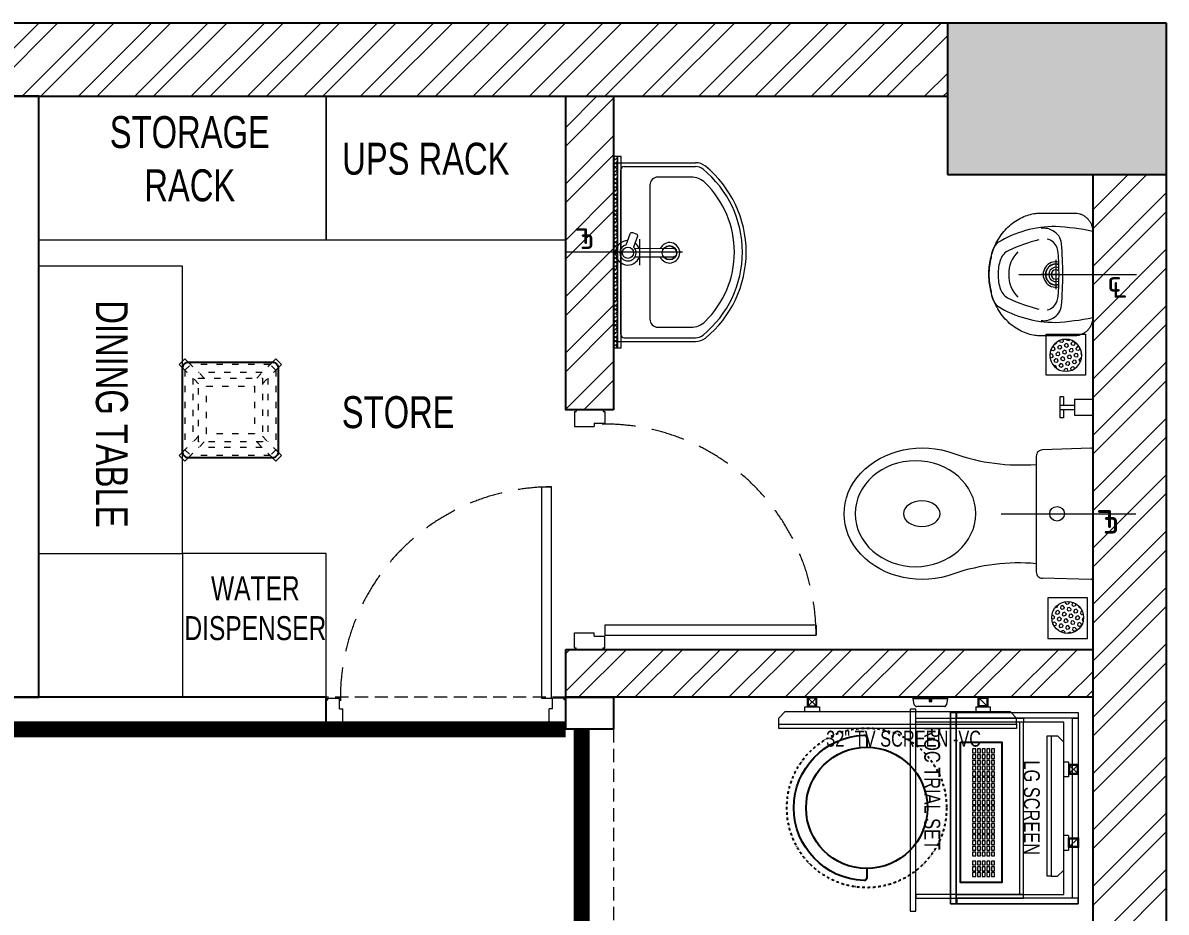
# Model space of a CAD drawing. Header units: feet. Extents: x 9678734 to 9693129, y -6872587 to -6867845.
# Drawn here: x 9689549 to 9693129, y -6870631 to -6867845 of the extents above; entities that cross this region are included whole.
import ezdxf

# ---------------------------------------------------------------- set-up
doc = ezdxf.new("R2010")
doc.units = ezdxf.units.FT
doc.header["$LTSCALE"] = 33
doc.header["$MEASUREMENT"] = 0
for name, pattern in [('a_p6_plan_L18$0$HIDDEN', [0.375, 0.25, -0.125]), ('ACAD_ISO03W100', [30, 12, -18]), ('CENTER', [2, 1.25, -0.25, 0.25, -0.25]), ('DASHDOT2', [0.5, 0.25, -0.125, 0, -0.125]), ('DOT2', [0.125, 0, -0.125]), ('HIDDEN', [9.525, 6.35, -3.175]), ('HIDDEN2', [4.7625, 3.175, -1.5875])]:
    doc.linetypes.add(name, pattern=pattern)
for name, color, linetype in [('A-WALL', 1, 'Continuous'), ('column', 10, 'Continuous'), ('LAMINATE FINISH', 80, 'Continuous')]:
    doc.layers.add(name, color=color, linetype=linetype)
for name, color, linetype, lineweight in [('A-WALL HATCH', 251, 'Continuous', 5), ('centerline-toilets', 2, 'CENTER', 13), ('column hatch', 5, 'Continuous', 0), ('Door', 2, 'Continuous', 13), ('ele', 252, 'Continuous', 13), ('Fhitting', 152, 'Continuous', 30), ('Floor-Unit', 1, 'Continuous', 13), ('LENS-CURTAIN', 5, 'a_p6_plan_L18$0$HIDDEN', 9), ('LENS-DIM', 252, 'Continuous', 5), ('LENS-DOOR', 34, 'Continuous', 20), ('LENS-FURNITURE', 13, 'Continuous', 9), ('LENS-PARTITION', 21, 'Continuous', 25), ('LENS-TEXT', 31, 'Continuous', 5), ('LENS_DIMENSION', 193, 'Continuous', 0), ('LENS_PARTITION', 21, 'Continuous', 25), ('LENS_TEXT', 31, 'Continuous', 5), ('LK-EQPMT', 3, 'Continuous', 18), ('LK-FF&E WALL', 1, 'Continuous', 9), ('LK-TILES FINISH', 251, 'Continuous', 5), ('LN-ELEVATION-1', 81, 'Continuous', 25), ('LN-ELEVATION-2', 103, 'Continuous', 20), ('LN-ELEVATION-3', 125, 'Continuous', 18), ('LN-ELEVATION-5', 167, 'Continuous', 5), ('Mirror', 150, 'Continuous', 20), ('Panelling', 65, 'Continuous', 18), ('PARTITION', 22, 'Continuous', 30), ('Toilet', 5, 'Continuous', 9), ('TV', 92, 'Continuous', 18)]:
    doc.layers.add(name, color=color, linetype=linetype, lineweight=lineweight)
doc.styles.add('LK TXT', font='GILC____.TTF', dxfattribs={"height": 100})
doc.styles.get("Standard").update_dxf_attribs({"font": 'GILC____.TTF'})

# ---------------------------------------------------------------- blocks, each defined once
blk = doc.blocks.new('DLF-RSP-AR-CD-DWG-4DT-3113$0$X-TYPICAL TOILET UPPER FLOORS - 02$0$urinals')
at = {"layer": 'Toilet'}
for p, q in [((0, -15.6), (0, 8.3)), ((0, -105.4), (0, -161.1)), ((-46.1, -115), (46.1, -115))]:
    blk.add_line(p, q, dxfattribs=at)
blk.add_lwpolyline([(135, 0), (-135, 0, 0.036949), (-150, -116.2, 0.138094), (-99.8, -297.1, 0.221721), (-52, -317.9, 0.062656), (0, -325, 0.062656), (52, -317.9, 0.221721), (99.8, -297.1, 0.138094), (150, -116.2, 0.036949)], format="xyb", close=True, dxfattribs=at)
for centre, radius, start, end in [((-94.3, -144.9), 47.1, 93.3708, 154.4824), ((3.2, -1238.2), 1144.7, 90.1625, 95.0265), ((-50.5, -225.3), 118.5, 89.5454, 105.8857), ((-0.1, -996.2), 890.8, 89.9918, 93.182), ((0, -115), 40, 167.428, 12.572), ((0, -115), 33, 164.1814, 15.8186), ((0, -115), 32, 163.6049, 16.3951), ((0, -115), 22.6, 155.6653, 24.3347), ((0, -115), 14.7, 139.9109, 40.0891), ((-3.2, -1238.2), 1144.7, 84.9735, 89.8375), ((0.1, -996.2), 890.8, 86.818, 90.0082), ((50.5, -225.3), 118.5, 74.1143, 90.4546), ((94.3, -144.9), 47.1, 25.5176, 86.6292), ((-91, -152.7), 53.8, 148.4868, 188.6401), ((-71.4, -149.9), 40.2, 106.7016, 169.725), ((71.4, -149.9), 40.2, 10.275, 73.2984), ((91, -152.7), 53.8, 351.3599, 31.5132), ((413.9, -38.4), 538.2, 193.994, 204.5632), ((-413.9, -38.4), 538.2, 335.4368, 346.006), ((-1.6, -165.3), 97.6, 225, 270.9552), ((1.6, -165.3), 97.6, 269.0448, 315), ((-30.1, -241.3), 50, 204.5632, 250.4606), ((30.1, -241.3), 50, 289.5394, 335.4368), ((-1.5, -160.9), 135.4, 250.4606, 270.6492), ((1.5, -160.9), 135.4, 269.3508, 289.5394)]:
    blk.add_arc(centre, radius, start, end, dxfattribs=at)
blk.add_open_spline([(135, 0), (105.3, 0), (75.7, 0), (-13.3, 0), (-72.7, 0), (-132.7, 0), (-133.4, 0), (-134.3, 0), (-134.5, 0), (-134.7, 0), (-134.9, 0), (-135, 0), (-135, 0), (-135, 0), (-135, 0), (-135, 0), (-135, 0), (-135.1, 0), (-135.1, 0), (-135.2, 0), (-135.2, 0), (-135.3, 0), (-135.4, 0), (-135.7, 0), (-135.8, 0), (-136.4, 0), (-136.7, 0), (-137.7, -0.1), (-138.4, -0.1), (-140.5, -0.2), (-141.9, -0.4), (-146.2, -1), (-149, -1.7), (-154.8, -3.4), (-157.6, -4.5), (-163.1, -7.3), (-165.8, -8.9), (-171, -12.5), (-173.4, -14.6), (-177.9, -19.1), (-180, -21.5), (-183.6, -26.7), (-185.2, -29.4), (-188, -34.9), (-189.1, -37.8), (-190.8, -43.5), (-191.5, -46.3), (-192, -49.8), (-192.1, -50.5), (-192.3, -52.5), (-192.4, -53.8), (-192.5, -55.7), (-192.5, -56.2), (-192.5, -56.9), (-192.5, -57), (-192.5, -57.2), (-192.5, -57.3), (-192.5, -57.4), (-192.5, -57.4), (-192.5, -57.5), (-192.5, -57.5), (-192.5, -57.5), (-192.5, -57.6), (-192.5, -57.7), (-192.5, -57.8), (-192.5, -57.9), (-192.5, -58.1), (-192.5, -58.4), (-192.5, -58.6), (-192.5, -59.3), (-192.5, -59.7), (-192.5, -61), (-192.5, -61.9), (-192.5, -64.6), (-192.5, -66.4), (-192.5, -71.7), (-192.5, -75.2), (-192.5, -85.8), (-192.5, -92.9), (-192.5, -114.2), (-192.5, -128.4), (-192.5, -146.1), (-192.5, -144.6), (-192.5, -149.2), (-192.5, -150.3), (-192.5, -153.7), (-192.5, -156), (-192.5, -158.5), (-192.5, -158.8), (-192.5, -159.2), (-192.5, -159.4), (-192.5, -159.7), (-192.5, -159.8), (-192.5, -159.9), (-192.5, -160), (-192.5, -160), (-192.5, -160), (-192.5, -160.1), (-192.5, -160.1), (-192.5, -160.2), (-192.5, -160.3), (-192.5, -160.5), (-192.5, -160.6), (-192.5, -161), (-192.5, -161.2), (-192.5, -161.9), (-192.5, -162.4), (-192.4, -163.9), (-192.4, -164.9), (-192.3, -167.8), (-192.2, -169.8), (-191.7, -175.8), (-191.2, -179.9), (-189.3, -190.9), (-187.5, -198), (-182.8, -212.2), (-179.9, -219.2), (-172.8, -233.1), (-168.7, -239.9), (-159.3, -253), (-154, -259.4), (-142.4, -271.4), (-136, -277), (-122.6, -287.5), (-115.4, -292.3), (-100.5, -300.9), (-92.8, -304.8), (-76.9, -311.5), (-68.8, -314.3), (-52.5, -318.9), (-44.4, -320.7), (-28.1, -323.4), (-20, -324.2), (-9.4, -324.8), (-6.7, -324.9), (-2.5, -325), (-1, -325), (2, -325), (3.6, -325), (8.2, -324.9), (11.3, -324.7), (20.7, -324.1), (27, -323.5), (41.8, -321.2), (50.2, -319.5), (67, -314.9), (75.4, -312), (91.8, -305.3), (99.8, -301.4), (115.1, -292.5), (122.5, -287.5), (136.4, -276.8), (142.9, -270.9), (154.7, -258.5), (160.1, -252), (169.7, -238.4), (173.8, -231.3), (180.9, -217), (183.8, -209.7), (188.3, -195.1), (189.9, -187.8), (191.2, -179.3), (191.4, -178), (191.8, -174.1), (192.1, -171.5), (192.3, -167.9), (192.3, -166.9), (192.5, -164), (192.5, -162), (192.5, -160), (192.5, -159.9), (192.5, -159.8), (192.5, -159.7), (192.5, -159.5), (192.5, -159.4), (192.5, -159), (192.5, -158.8), (192.5, -158), (192.5, -157.5), (192.5, -155.9), (192.5, -154.9), (192.5, -151.8), (192.5, -149.7), (192.5, -143.5), (192.5, -144.3), (192.5, -131.9), (192.5, -123.6), (192.5, -98.8), (192.5, -82.2), (192.5, -64.8), (192.5, -64), (192.5, -61.5), (192.5, -59.9), (192.5, -58), (192.5, -57.8), (192.5, -57.5), (192.5, -57.5), (192.5, -57.4), (192.5, -57.4), (192.5, -57.4), (192.5, -57.3), (192.5, -57.2), (192.5, -57.2), (192.5, -57), (192.5, -56.8), (192.5, -56.4), (192.5, -56.1), (192.5, -55.3), (192.4, -54.7), (192.3, -53), (192.2, -51.9), (191.8, -48.4), (191.4, -46), (190, -40.4), (188.9, -37.2), (186.1, -30.8), (184.3, -27.7), (180.2, -21.8), (177.9, -19.1), (172.8, -14), (170, -11.7), (164, -7.7), (160.9, -6.1), (154.5, -3.3), (151.3, -2.3), (144.8, -0.7), (141.6, -0.3), (137.3, 0), (136.1, 0), (135, 0)], degree=3, knots=[0, 0, 0, 0, 0.329607, 0.329607, 0.988822, 0.988822, 0.996691, 0.996691, 0.998638, 0.998638, 0.99992, 0.99992, 1.000227, 1.000227, 1.000534, 1.000534, 1.001148, 1.001148, 1.002375, 1.002375, 1.00483, 1.00483, 1.009739, 1.009739, 1.019558, 1.019558, 1.039196, 1.039196, 1.078472, 1.078472, 1.157024, 1.157024, 1.314128, 1.314128, 1.471232, 1.471232, 1.628335, 1.628335, 1.785439, 1.785439, 1.942543, 1.942543, 2.099647, 2.099647, 2.256751, 2.256751, 2.413855, 2.413855, 2.450944, 2.450944, 2.525122, 2.525122, 2.556641, 2.556641, 2.563699, 2.563699, 2.567479, 2.567479, 2.57001, 2.57001, 2.570783, 2.570783, 2.572328, 2.572328, 2.573873, 2.573873, 2.576964, 2.576964, 2.583145, 2.583145, 2.595507, 2.595507, 2.620232, 2.620232, 2.669681, 2.669681, 2.76858, 2.76858, 2.966376, 2.966376, 3.36197, 3.36197, 3.45996, 3.45996, 3.491387, 3.491387, 3.554241, 3.554241, 3.562213, 3.562213, 3.566829, 3.566829, 3.570018, 3.570018, 3.570684, 3.570684, 3.571294, 3.571294, 3.571904, 3.571904, 3.573124, 3.573124, 3.575564, 3.575564, 3.580444, 3.580444, 3.590203, 3.590203, 3.609723, 3.609723, 3.648762, 3.648762, 3.72684, 3.72684, 3.861362, 3.861362, 3.995884, 3.995884, 4.130406, 4.130406, 4.264928, 4.264928, 4.39945, 4.39945, 4.533972, 4.533972, 4.668494, 4.668494, 4.803016, 4.803016, 4.937539, 4.937539, 5.072061, 5.072061, 5.118026, 5.118026, 5.144558, 5.144558, 5.17109, 5.17109, 5.224154, 5.224154, 5.330281, 5.330281, 5.468863, 5.468863, 5.607445, 5.607445, 5.746027, 5.746027, 5.884609, 5.884609, 6.023191, 6.023191, 6.161773, 6.161773, 6.300355, 6.300355, 6.438937, 6.438937, 6.577519, 6.577519, 6.602876, 6.602876, 6.653589, 6.653589, 6.673028, 6.673028, 6.711906, 6.711906, 6.713712, 6.713712, 6.715518, 6.715518, 6.719129, 6.719129, 6.726351, 6.726351, 6.740796, 6.740796, 6.769686, 6.769686, 6.827466, 6.827466, 6.943027, 6.943027, 7.174147, 7.174147, 7.636387, 7.636387, 7.659394, 7.659394, 7.705407, 7.705407, 7.71212, 7.71212, 7.713128, 7.713128, 7.714137, 7.714137, 7.716153, 7.716153, 7.720185, 7.720185, 7.728249, 7.728249, 7.744378, 7.744378, 7.776636, 7.776636, 7.841152, 7.841152, 7.970184, 7.970184, 8.14844, 8.14844, 8.326696, 8.326696, 8.504953, 8.504953, 8.683209, 8.683209, 8.861465, 8.861465, 9.039722, 9.039722, 9.217978, 9.217978, 9.283185, 9.283185, 9.283185, 9.283185], dxfattribs=at)
blk = doc.blocks.new('jALI')
at = {"layer": 'Toilet', "ltscale": 5}
h = blk.add_hatch(dxfattribs=at)
h.set_pattern_fill('HEX', color=256, scale=50, angle=135, double=1)
h.set_pattern_definition([(135, (-344825.863, 460708.187), (-7.65465545, -7.65465545), [6.25, -12.5]), (255, (-344825.863, 460708.187), (10.4564538, -2.80179835), [6.25, -12.5]), (195, (-344830.282, 460712.606), (2.80179835, -10.4564538), [6.25, -12.5])])
edge = h.paths.add_edge_path()
edge.add_arc((-393187.5, 163647.6), 50, -90, 270)
blk.add_lwpolyline([(-393249.5, 163581.9), (-393125.5, 163581.9), (-393125.5, 163709.4), (-393249.5, 163709.4)], close=True, dxfattribs=at)
blk.add_circle((-393187.5, 163647.6), 50, dxfattribs=at)
blk = doc.blocks.new('Urinal')
at = {"layer": 'centerline-toilets', "linetype": 'HIDDEN', "ltscale": 10}
blk.add_line((0, 230.9), (0, -137), dxfattribs=at)
at = {"layer": 'Fhitting', "lineweight": 0, "ltscale": 0.5, "rotation": 180}
blk.add_blockref('DLF-RSP-AR-CD-DWG-4DT-3113$0$X-TYPICAL TOILET UPPER FLOORS - 02$0$urinals', (0, 0), dxfattribs=at)
at = {"layer": 'Fhitting', "lineweight": 0, "ltscale": 0.5, "xscale": -1, "rotation": 90}
blk.add_blockref('jALI', (163394.4, -393103.5), dxfattribs=at)
at = {"layer": 'centerline-toilets', "linetype": 'DOT2', "insert": (-31.4, -69), "char_height": 75, "width": 495.827, "attachment_point": 5, "rotation": 270}
blk.add_mtext('{\\fISOCPEUR|b0|i0|c0|p34;℄}', dxfattribs=at)
blk = doc.blocks.new('Wash Basin')
at = {"layer": 'PARTITION', "lineweight": 9}
h = blk.add_hatch(dxfattribs=at)
h.set_pattern_fill('ANSI38', color=256, scale=70, angle=990, style=0, double=1)
h.set_pattern_definition([(315, (-64.7135, -33.325), (6.18718, 6.18718), []), (45, (-64.7135, -33.325), (6.18718, 18.56155), [21.875, -13.125])])
h.paths.add_polyline_path([(300.1, -22), (-300.1, -22), (-300.1, -34), (300.1, -34)])
at = {"layer": 'centerline-toilets', "linetype": 'HIDDEN', "ltscale": 10}
blk.add_line((0, -238.1), (0, 129.8), dxfattribs=at)
at = {"layer": 'Mirror', "ltscale": 0.5}
blk.add_lwpolyline([(-300.1, -34), (-300.1, -46), (300.1, -46), (300.1, -34)], close=True, dxfattribs=at)
at = {"layer": 'Panelling', "lineweight": 9}
blk.add_lwpolyline([(-300.1, -22), (-300.1, -34), (300.1, -34), (300.1, -22)], close=True, dxfattribs=at)
at = {"layer": 'Toilet', "ltscale": 100}
for p, q in [((-280, -32), (-280, -278.3)), ((-270, -22), (270, -22)), ((280, -32), (280, -278.3)), ((-268, -55), (-268, -278.3)), ((-258, -45), (258, -45)), ((268, -55), (268, -278.3)), ((-14.8, -88.6), (-14.6, -207.9)), ((11, -207.9), (10.8, -88.6))]:
    blk.add_line(p, q, dxfattribs=at)
blk.add_lwpolyline([(23.1, -61.6), (57.7, -73.5, -0.414214), (61.4, -81.2), (57.5, -92.5, -0.414214), (49.9, -96.2), (16.1, -84.6)], format="xyb", dxfattribs=at)
blk.add_lwpolyline([(40.7, -103.2), (-41.1, -103.2)], dxfattribs=at)
blk.add_lwpolyline([(-235, -264, 0.191896), (-217.2, -308.7, 0.420236), (217.2, -308.7, 0.191896), (235, -264), (235, -160.5, 0.414214), (210, -135.5), (-210, -135.5, 0.414214), (-235, -160.5)], format="xyb", close=True, dxfattribs=at)
for centre, radius in [((-2, -66.5), 17.5), ((-2, -196.8), 22.5)]:
    blk.add_circle(centre, radius, dxfattribs=at)
for centre, radius, start, end in [((-270, -32), 10, 90, 180), ((270, -32), 10, 0, 90), ((-258, -55), 10, 90, 180), ((258, -55), 10, 0, 90), ((-2, -197.1), 32.1, 113.0898, 66.246), ((-2, -196.8), 20.5, 128.0403, 237.2899), ((-2, -196.8), 20.5, 304.4733, 50.7332), ((-230, -278.3), 50, 180, 218.4461), ((-230, -278.3), 38, 180, 218.4461), ((230, -278.3), 38, 321.5539, 0), ((230, -278.3), 50, 321.5539, 0), ((0, -89.3), 347.7, 219.2826, 320.7174), ((0, -89.3), 335.7, 219.313, 320.687)]:
    blk.add_arc(centre, radius, start, end, dxfattribs=at)
for centre, major_axis, start_param, end_param in [((-2, -66.5), (0, 38.3), 4.720493, 9.081982), ((-2, -66.5), (-0.2, -25.6), 1.769108, 7.074098), ((-2, -66.5), (0, 38.3), 3.484555, 4.083576), ((-1.8, -207.9), (-9.04, 9.04), 0.785398, 3.926991)]:
    blk.add_ellipse(centre, major_axis=major_axis, ratio=1, start_param=start_param, end_param=end_param, dxfattribs=at)
at = {"layer": 'centerline-toilets', "linetype": 'DOT2', "insert": (33.3, 61.8), "char_height": 75, "width": 495.827, "attachment_point": 5, "rotation": 90}
blk.add_mtext('{\\fISOCPEUR|b0|i0|c0|p34;℄}', dxfattribs=at)
blk = doc.blocks.new('*U51')
at = {"layer": 'LENS-DOOR'}
for p, q in [((547491.5, 1778573.8), (547491.5, 1779235.3)), ((547522.8, 1779235.3), (547491.5, 1779235.3)), ((547522.8, 1779235.3), (547522.8, 1778573.8)), ((547447.3, 1778568.6), (547452.5, 1778568.6)), ((547447.3, 1778484.1), (547447.3, 1778568.6)), ((547452.5, 1778573.8), (547488.9, 1778573.8)), ((547452.5, 1778568.6), (547452.5, 1778573.8)), ((547488.9, 1778539.9), (547488.9, 1778573.8)), ((547522.8, 1778573.8), (547491.5, 1778573.8)), ((548192.1, 1778573.8), (548155.6, 1778573.8)), ((548155.6, 1778539.9), (548155.6, 1778573.8)), ((548192.1, 1778568.6), (548192.1, 1778573.8)), ((548197.3, 1778568.6), (548192.1, 1778568.6)), ((548197.3, 1778484.1), (548197.3, 1778568.6)), ((547488.9, 1778539.9), (547499.3, 1778539.9)), ((547499.3, 1778478.9), (547499.3, 1778539.9)), ((548145.2, 1778478.9), (548145.2, 1778539.9)), ((548155.6, 1778539.9), (548145.2, 1778539.9)), ((547447.3, 1778484.1), (547452.5, 1778484.1)), ((547452.5, 1778478.9), (547452.5, 1778484.1)), ((547452.5, 1778478.9), (547499.3, 1778478.9)), ((548192.1, 1778478.9), (548145.2, 1778478.9)), ((548192.1, 1778478.9), (548192.1, 1778484.1)), ((548197.3, 1778484.1), (548192.1, 1778484.1))]:
    blk.add_line(p, q, dxfattribs=at)
at = {"layer": 'LENS-DOOR', "color": 7, "linetype": 'HIDDEN2', "extrusion": (0, 0, -1)}
blk.add_ellipse((547491.5, 1778573.8), major_axis=(661.5, 0), ratio=1, start_param=-1.570791, end_param=0.051209, dxfattribs=at)
blk = doc.blocks.new('A$C88363049')
at = {"layer": 'A-WALL HATCH'}
h = blk.add_hatch(dxfattribs=at)
h.set_pattern_fill('ANSI32', color=256, scale=333)
h.set_pattern_definition([(45, (-4682894.86, 5459095.81), (-88.2999593, 88.2999593), []), (45, (-4682835.99, 5459095.81), (-88.2999593, 88.2999593), [])])
h.paths.add_polyline_path([(-14185, 3842), (-14185, 3912), (-14365, 3912), (-14365, 3842)])
h.paths.add_polyline_path([(-14187, 455), (-14187, 530), (-14365, 530), (-14365, 455)])
h.paths.add_polyline_path([(-6690, 0), (-6690, 230), (-13567, 230), (-13567, 0)])
h.paths.add_polyline_path([(-670, 0), (-670, 230), (-6180, 230), (-6180, 0)])
h.paths.add_polyline_path([(0, 385), (0, 4267), (-230, 4267), (-230, 385)])
h.paths.add_polyline_path([(-685, 4512), (-685, 4742), (-13855, 4742), (-13855, 4512)])
h = blk.add_hatch(dxfattribs=at)
h.set_pattern_fill('ANSI32', color=256, scale=333)
h.paths.add_polyline_path([(-1880, 2779.5), (-230, 2779.5), (-230, 2629.5), (-1880, 2629.5)])
h.paths.add_polyline_path([(-1730, 3529.5), (-1880, 3529.5), (-1880, 4512), (-1730, 4512)])
at = {"layer": 'column hatch'}
h = blk.add_hatch(color=251, dxfattribs=at)
h.dxf.hatch_style = 1
h.paths.add_polyline_path([(-13855, 3912), (-13855, 4742), (-14364.5, 4742), (-14365, 3912)])
h.paths.add_polyline_path([(-13567, 0), (-13567, 455), (-14365, 455), (-14365.3, 0)])
h.paths.add_polyline_path([(-6180, 0), (-6180, 310), (-6690, 310), (-6690, 0)])
h.paths.add_polyline_path([(0, 0), (0, 385), (-670, 385), (-670, 0)])
h.paths.add_polyline_path([(0, 4267), (0, 4742), (-685, 4742), (-685, 4267)])
at = {"layer": 'A-WALL'}
for p, q in [((-14364.5, 4742), (0, 4742)), ((0, 4742), (0, 0)), ((-13855, 4512), (-685, 4512)), ((-230, 4267), (-230, 385))]:
    blk.add_line(p, q, dxfattribs=at)
for points in [[(-1730, 3529.5), (-1880, 3529.5), (-1880, 4512), (-1730, 4512)], [(-1880, 2779.5), (-230, 2779.5), (-230, 2629.5), (-1880, 2629.5)]]:
    blk.add_lwpolyline(points, close=True, dxfattribs=at)
at = {"layer": 'centerline-toilets', "linetype": 'HIDDEN', "ltscale": 10}
blk.add_line((-516.3, 3204.5), (-95.3, 3204.5), dxfattribs=at)
at = {"layer": 'column'}
for p, q in [((-685, 4742), (-685, 4267)), ((-685, 4267), (0, 4267))]:
    blk.add_line(p, q, dxfattribs=at)
at = {"layer": 'Toilet', "ltscale": 100}
for p, q in [((-333, 3570.6), (-333, 3504.8)), ((-321.5, 3570.6), (-333, 3570.6)), ((-333, 3544.6), (-287.2, 3544.6)), ((-321.5, 3570.6), (-321.5, 3544.6)), ((-287.2, 3563.7), (-230, 3563.7)), ((-287.2, 3563.7), (-287.2, 3511.7)), ((-230, 3563.7), (-230, 3511.7)), ((-333, 3530.8), (-287.2, 3530.8)), ((-321.5, 3530.8), (-321.5, 3504.8)), ((-230, 3511.7), (-287.2, 3511.7)), ((-321.5, 3504.8), (-333, 3504.8))]:
    blk.add_line(p, q, dxfattribs=at)
at = {"layer": 'Toilet'}
for p, q in [((-235.9, 3410.3), (-387.2, 3404.3)), ((-230, 3004.4), (-230, 3404.6)), ((-406.8, 3385.1), (-406.8, 3021.9)), ((-235.9, 2998.7), (-387.2, 3002.8))]:
    blk.add_line(p, q, dxfattribs=at)
blk.add_circle((-341.6, 3204.2), 22.9, dxfattribs=at)
for centre, radius, start, end in [((-387.5, 3385), 19.3, 89.1019, 179.6491), ((-235.7, 3404.6), 5.72, 0, 92.0454), ((-456.4, 3980.5), 623.4, 250.5196, 274.5617), ((-461.1, 2428.1), 622.3, 84.997, 109.0619), ((-387.5, 3022.1), 19.3, 180.3509, 270.8981), ((-235.7, 3004.4), 5.72, 267.9546, 0)]:
    blk.add_arc(centre, radius, start, end, dxfattribs=at)
at = {"layer": 'Toilet', "extrusion": (0, 0, -1)}
for centre, major_axis, ratio, start_param, end_param in [((-763.5, 3204.5), (244.6, 0), 0.842028, 7.436326, 11.41323), ((-765.1, 3204.5), (57.2, 0), 0.7, 1.570796326794896, 7.853981633974482)]:
    blk.add_ellipse(centre, major_axis=major_axis, ratio=ratio, start_param=start_param, end_param=end_param, dxfattribs=at)
blk.add_ellipse((-785, 3204.5), major_axis=(188.8, 0), ratio=0.878788, dxfattribs=at)
at = {"layer": 'Door', "xscale": -1, "rotation": 270}
blk.add_blockref('*U51', (-1780331.4, -544667.8), dxfattribs=at)
at = {"layer": 'ele', "color": 0, "lineweight": -2, "rotation": 90.00000000000003}
for name, p in [('Wash Basin', (-1752, 4023.8)), ('Urinal', (-230, 3953.9))]:
    blk.add_blockref(name, p, dxfattribs=at)
at = {"layer": 'Fhitting', "lineweight": 0, "ltscale": 0.5}
blk.add_blockref('jALI', (392879.2, -160768.4), dxfattribs=at)
at = {"layer": 'centerline-toilets', "linetype": 'DOT2', "insert": (-173.1, 3168.6), "char_height": 85.827, "width": 567.402, "attachment_point": 5, "rotation": 180}
blk.add_mtext('{\\fISOCPEUR|b0|i0|c0|p34;℄}', dxfattribs=at)
blk = doc.blocks.new('Stool')
at = {"layer": 'LN-ELEVATION-1', "ltscale": 0.5}
blk.add_lwpolyline([(-130, 300), (130, 300, -0.414214), (150, 280), (150, 20, -0.414214), (130, 0), (-130, 0, -0.414214), (-150, 20), (-150, 280, -0.414214)], format="xyb", close=True, dxfattribs=at)
at = {"layer": 'LN-ELEVATION-3', "linetype": 'ACAD_ISO03W100', "ltscale": 0.05}
for p, q in [((-82.3, 250), (-124.7, 292.4)), ((-124.7, 292.4), (124.7, 292.4)), ((82.3, 250), (124.7, 292.4)), ((-100, 232.3), (-142.4, 274.7)), ((-142.4, 274.7), (-142.4, 25.3)), ((-99.7, 267.4), (99.7, 267.4)), ((100, 232.3), (142.4, 274.7)), ((142.4, 274.7), (142.4, 25.3)), ((-117.4, 249.7), (-117.4, 50.3)), ((117.4, 249.7), (117.4, 50.3)), ((-100, 67.7), (-142.4, 25.3)), ((-82.3, 50), (-124.7, 7.6)), ((82.3, 50), (124.7, 7.6)), ((100, 67.7), (142.4, 25.3)), ((-124.7, 7.6), (124.7, 7.6)), ((-99.7, 32.6), (99.7, 32.6))]:
    blk.add_line(p, q, dxfattribs=at)
for points in [[(-132.2, 299.9), (-124.7, 292.4), (-142.4, 274.7), (-149.9, 282.2)], [(132.2, 299.9), (124.7, 292.4), (142.4, 274.7), (149.9, 282.2)], [(-132.2, 0.1), (-124.7, 7.6), (-142.4, 25.3), (-149.9, 17.8)], [(132.2, 0.1), (124.7, 7.6), (142.4, 25.3), (149.9, 17.8)]]:
    blk.add_lwpolyline(points, dxfattribs=at)
for points in [[(-100, 250), (100, 250), (100, 50), (-100, 50)], [(-75, 225), (75, 225), (75, 75), (-75, 75)]]:
    blk.add_lwpolyline(points, close=True, dxfattribs=at)
at = {"layer": 'LN-ELEVATION-5', "ltscale": 0.5}
for points in [[(-149.9, 282.2), (-160.1, 292.4), (-142.4, 310.1), (-132.2, 299.9)], [(149.9, 282.2), (160.1, 292.4), (142.4, 310.1), (132.2, 299.9)], [(-149.9, 17.8), (-160.1, 7.6), (-142.4, -10.1), (-132.2, 0.1)], [(149.9, 17.8), (160.1, 7.6), (142.4, -10.1), (132.2, 0.1)]]:
    blk.add_lwpolyline(points, dxfattribs=at)
blk = doc.blocks.new('TRIAL SET ROC')
at = {"layer": 'LENS-DIM', "ltscale": 0.5}
for points in [[(-400.4, -364.3), (-430.4, -364.3)], [(169.6, -364.3), (139.6, -364.3)]]:
    blk.add_lwpolyline(points, dxfattribs=at)
at = {"layer": 'LENS-FURNITURE'}
blk.add_lwpolyline([(-430.4, 18), (169.6, 18), (169.6, -382.3), (-430.4, -382.3)], close=True, dxfattribs=at)
at = {"layer": 'LENS-FURNITURE', "color": 146}
for points in [[(-412.4, -153.6), (-400.4, -153.6), (-400.4, -490.6), (-412.4, -490.6)], [(139.6, -153.6), (-400.4, -153.6), (-400.4, -165.6), (139.6, -165.6)], [(151.6, -153.6), (139.6, -153.6), (139.6, -490.6), (151.6, -490.6)], [(192.1, -490.6), (-440.9, -490.6), (-440.9, -508.6), (192.1, -508.6)]]:
    blk.add_lwpolyline(points, close=True, dxfattribs=at)
at = {"layer": 'LN-ELEVATION-2'}
for points in [[(-430.4, 18), (-412.4, 18), (-412.4, -362.3), (-430.4, -362.3)], [(-412.4, 18), (151.6, 18), (151.6, 0), (-412.4, 0)], [(169.6, 18), (151.6, 18), (151.6, -362.3), (169.6, -362.3)], [(169.6, -364.3), (-430.4, -364.3), (-430.4, -382.3), (169.6, -382.3)], [(169.6, -382.3), (-430.4, -382.3), (-430.4, -364.3), (169.6, -364.3)]]:
    blk.add_lwpolyline(points, close=True, dxfattribs=at)
at = {"layer": 'LN-ELEVATION-2', "linetype": 'HIDDEN', "ltscale": 100}
blk.add_lwpolyline([(-400.4, -364.3), (139.6, -364.3), (139.6, -27.4), (-400.4, -27.4)], close=True, dxfattribs=at)
at = {"insert": (-386.9, -414.1), "char_height": 50, "attachment_point": 1}
blk.add_mtext_dynamic_manual_height_columns('ROC TRIAL SET', width=625.228, gutter_width=500, heights=[0], dxfattribs=at)
blk = doc.blocks.new('*U26')
at = {"layer": 'LK-EQPMT', "ltscale": 12}
blk.add_lwpolyline([(6, 4.9), (-6, 4.9), (-6, -4.9), (6, -4.9)], close=True, dxfattribs=at)
blk = doc.blocks.new('*U27')
at = {"color": 0, "linetype": 'ByBlock', "lineweight": -2}
for p in [(0, 0), (18, 0), (35.9, 0), (53.9, 0), (71.8, 0), (89.8, 0), (107.8, 0), (125.7, 0), (143.7, 0), (161.6, 0), (179.6, 0), (197.6, 0), (215.5, 0), (233.5, 0), (251.4, 0), (269.4, 0), (287.4, 0), (305.3, 0), (323.3, 0), (0, -14.7), (0, -29.5), (18, -14.7), (18, -29.5), (35.9, -14.7), (35.9, -29.5), (53.9, -14.7), (53.9, -29.5), (71.8, -14.7), (71.8, -29.5), (89.8, -14.7), (89.8, -29.5), (107.8, -14.7), (107.8, -29.5), (125.7, -14.7), (125.7, -29.5), (143.7, -14.7), (143.7, -29.5), (161.6, -14.7), (161.6, -29.5), (179.6, -14.7), (179.6, -29.5), (197.6, -14.7), (197.6, -29.5), (215.5, -14.7), (215.5, -29.5), (233.5, -14.7), (233.5, -29.5), (251.4, -14.7), (251.4, -29.5), (269.4, -14.7), (269.4, -29.5), (287.4, -14.7), (287.4, -29.5), (305.3, -14.7), (305.3, -29.5), (323.3, -14.7), (323.3, -29.5), (0, -44.2), (0, -59), (18, -44.2), (18, -59), (35.9, -44.2), (35.9, -59), (53.9, -44.2), (53.9, -59), (71.8, -44.2), (71.8, -59), (89.8, -44.2), (89.8, -59), (107.8, -44.2), (107.8, -59), (125.7, -44.2), (125.7, -59), (143.7, -44.2), (143.7, -59), (161.6, -44.2), (161.6, -59), (179.6, -44.2), (179.6, -59), (197.6, -44.2), (197.6, -59), (215.5, -44.2), (215.5, -59), (233.5, -44.2), (233.5, -59), (251.4, -44.2), (251.4, -59), (269.4, -44.2), (269.4, -59), (287.4, -44.2), (287.4, -59), (305.3, -44.2), (305.3, -59), (323.3, -44.2), (323.3, -59)]:
    blk.add_blockref('*U26', p, dxfattribs=at)
blk = doc.blocks.new('*U24')
at = {"layer": 'LK-EQPMT', "ltscale": 12}
blk.add_lwpolyline([(6, 4.9), (-6, 4.9), (-6, -4.9), (6, -4.9)], close=True, dxfattribs=at)
blk = doc.blocks.new('*U25')
at = {"color": 0, "linetype": 'ByBlock', "lineweight": -2}
for p in [(0, 0), (18, 0), (35.9, 0), (0, -14.7), (0, -29.5), (18, -14.7), (18, -29.5), (35.9, -14.7), (35.9, -29.5), (0, -44.2), (0, -59), (18, -44.2), (18, -59), (35.9, -44.2), (35.9, -59)]:
    blk.add_blockref('*U24', p, dxfattribs=at)
blk = doc.blocks.new('*U19')
at = {"ltscale": 12}
blk.add_lwpolyline([(8, 0), (8, 129.1), (448, 129.1), (448, 0)], close=True, dxfattribs=at)
for name, p in [('*U27', (35.2, 101.6)), ('*U25', (386.6, 101.6))]:
    blk.add_blockref(name, p)
blk = doc.blocks.new('CLINIC SCREEN')
at = {"layer": 'TV'}
for p, q in [((-103.1, 42.9), (-127.4, 18.6)), ((-127.4, 42.9), (-103.1, 18.6)), ((102.7, 42.9), (127, 18.6))]:
    blk.add_line(p, q, dxfattribs=at)
at = {"layer": 'TV', "ltscale": 12}
for p, q in [((-220, -19.4), (-200.6, 0)), ((200.6, 0), (-200.6, 0)), ((-138.5, 0), (-138.5, 15.5)), ((-138.5, 15.5), (-92, 15.5)), ((-92, 15.5), (-92, 0)), ((92, 15.5), (92, 0)), ((92, 15.5), (138.5, 15.5)), ((138.5, 0), (138.5, 15.5)), ((220, -19.4), (200.6, 0)), ((-220, -38.8), (-220, -19.4)), ((220, -38.8), (220, -19.4))]:
    blk.add_line(p, q, dxfattribs=at)
at = {"layer": 'TV'}
for points in [[(-130.4, 15.5), (-100.1, 15.5), (-100.1, 45.9), (-130.4, 45.9)], [(-127.4, 18.6), (-103.1, 18.6), (-103.1, 42.9), (-127.4, 42.9)], [(130, 15.5), (99.7, 15.5), (99.7, 45.9), (130, 45.9)], [(127, 18.6), (102.7, 18.6), (102.7, 42.9), (127, 42.9)]]:
    blk.add_lwpolyline(points, close=True, dxfattribs=at)
at = {"layer": 'TV', "ltscale": 12}
blk.add_lwpolyline([(-220, -51.7), (-220, -38.8), (220, -38.8), (220, -51.7)], close=True, dxfattribs=at)
at = {"layer": 'Floor-Unit', "color": 0, "ltscale": 2, "insert": (5.2, -100.4), "char_height": 50, "attachment_point": 5}
blk.add_mtext_dynamic_manual_height_columns('LG SCREEN', width=466.48, gutter_width=12.5, heights=[0], dxfattribs=at)
blk = doc.blocks.new('DOCTOR STOOL')
at = {"layer": 'LN-ELEVATION-1', "ltscale": 100}
blk.add_lwpolyline([(228, 37.8), (228, 9.1, -0.426474), (218.5, 0, -0.959166), (218.5, 455.6, -0.426474), (228, 446.5), (228, 417.8)], format="xyb", dxfattribs=at)
at = {"layer": 'LN-ELEVATION-1', "linetype": 'DASHDOT2'}
blk.add_circle((228, 227.8), 250, dxfattribs=at)
at = {"layer": 'LN-ELEVATION-1', "ltscale": 100}
blk.add_circle((228, 227.8), 190, dxfattribs=at)
blk = doc.blocks.new('32INCH VC FOR CLINIC')
at = {"layer": 'LK-EQPMT'}
for p, q in [((116.9, 152.6), (92.6, 128.3)), ((92.6, 152.6), (116.9, 128.3)), ((627.7, 152.6), (652, 128.3))]:
    blk.add_line(p, q, dxfattribs=at)
at = {"layer": 'LK-EQPMT', "ltscale": 12}
for p, q in [((0, 90.3), (19.4, 109.7)), ((725.6, 109.7), (19.4, 109.7)), ((81.5, 109.7), (81.5, 125.2)), ((81.5, 125.2), (128, 125.2)), ((128, 125.2), (128, 109.7)), ((617, 125.2), (617, 109.7)), ((617, 125.2), (663.5, 125.2)), ((663.5, 109.7), (663.5, 125.2)), ((745, 90.3), (725.6, 109.7)), ((0, 70.9), (0, 90.3)), ((745, 70.9), (745, 90.3))]:
    blk.add_line(p, q, dxfattribs=at)
at = {"layer": 'LK-EQPMT'}
for points in [[(89.6, 125.2), (119.9, 125.2), (119.9, 155.6), (89.6, 155.6)], [(92.6, 128.3), (116.9, 128.3), (116.9, 152.6), (92.6, 152.6)], [(655, 125.2), (624.7, 125.2), (624.7, 155.6), (655, 155.6)], [(652, 128.3), (627.7, 128.3), (627.7, 152.6), (652, 152.6)]]:
    blk.add_lwpolyline(points, close=True, dxfattribs=at)
at = {"layer": 'LK-EQPMT', "ltscale": 12}
blk.add_lwpolyline([(0, 58), (0, 70.9), (745, 70.9), (745, 58)], close=True, dxfattribs=at)
at = {"layer": 'LENS-TEXT', "color": 0, "ltscale": 2, "insert": (391.2, 25.6), "char_height": 50, "attachment_point": 5}
blk.add_mtext_dynamic_manual_height_columns('32" TV SCREEN -VC', width=466.48, gutter_width=12.5, heights=[0], dxfattribs=at)
blk = doc.blocks.new('A$C142a10c7')
at = {"color": 7, "linetype": 'Continuous', "lineweight": 0}
for p, q in [((3, 22.3), (0, 5)), ((0, 5), (0, 0)), ((8.7, 28.4), (3.6, 23.4)), ((50.7, 5), (57.7, 5)), ((58.2, 5), (63, 5)), ((99.8, 28.4), (104.9, 23.4)), ((105.4, 22.3), (108.5, 5)), ((108.5, 5), (108.5, 0))]:
    blk.add_line(p, q, dxfattribs=at)
for points in [[(0, 5), (0, 5), (0.2, 5), (0.4, 5), (0.7, 5), (1, 5), (1.5, 5), (2, 5), (2.6, 5), (3.3, 5), (4, 5), (4.9, 5), (5.8, 5), (6.8, 5), (7.8, 5), (8.9, 5), (10.1, 5), (11.3, 5), (12.7, 5), (14, 5), (15.4, 5), (16.9, 5), (18.4, 5), (20, 5), (21.6, 5), (23.3, 5), (25, 5), (26.8, 5), (28.5, 5), (30.3, 5), (32.2, 5), (34, 5), (35.9, 5), (37.8, 5), (39.7, 5), (41.6, 5), (43.6, 5), (45.5, 5)], [(0, 5), (0, 5), (0.2, 5), (0.4, 5), (0.7, 5), (1, 5), (1.5, 5), (2, 5), (2.6, 5), (3.3, 5), (4, 5), (4.9, 5), (5.8, 5), (6.8, 5), (7.8, 5), (8.9, 5), (10.1, 5), (11.3, 5), (12.7, 5), (14, 5), (15.4, 5), (16.9, 5), (18.4, 5), (20, 5), (21.6, 5), (23.3, 5), (25, 5), (26.8, 5), (28.5, 5), (30.3, 5), (32.2, 5), (34, 5), (35.9, 5), (37.8, 5), (39.7, 5), (41.6, 5), (43.6, 5), (45.5, 5), (50.2, 5)], [(0, 0), (0, 0), (0.2, 0), (0.4, 0), (0.7, 0), (1, 0), (1.5, 0), (2, 0), (2.6, 0), (3.3, 0), (4, 0), (4.9, 0), (5.8, 0), (6.8, 0), (7.8, 0), (8.9, 0), (10.1, 0), (11.3, 0), (12.7, 0), (14, 0), (15.4, 0), (16.9, 0), (18.4, 0), (20, 0), (21.6, 0), (23.3, 0), (25, 0), (26.8, 0), (28.5, 0), (30.3, 0), (32.2, 0), (34, 0), (35.9, 0), (37.8, 0), (39.7, 0), (41.6, 0), (43.6, 0), (45.5, 0)], [(10.1, 29), (10.1, 29), (10.2, 29), (10.5, 29), (10.8, 29), (11.1, 29), (11.6, 29), (12.1, 29), (12.8, 29), (13.5, 29), (14.2, 29), (15.1, 29), (16, 29), (17, 29), (18.1, 29), (19.2, 29), (20.4, 29), (21.7, 29), (23, 29), (24.4, 29), (25.8, 29), (27.3, 29), (28.8, 29), (30.3, 29), (31.9, 29), (33.5, 29), (35.2, 29), (36.9, 29), (38.6, 29), (40.3, 29), (42, 29), (43.8, 29), (45.5, 29), (63, 29), (64.7, 29), (66.5, 29), (68.2, 29), (69.9, 29), (71.6, 29), (73.3, 29), (74.9, 29), (76.5, 29), (78.1, 29), (79.7, 29), (81.2, 29), (82.7, 29), (84.1, 29), (85.5, 29), (86.8, 29), (88, 29), (89.2, 29), (90.4, 29), (91.4, 29), (92.5, 29), (93.4, 29), (94.2, 29), (95, 29), (95.7, 29), (96.4, 29), (96.9, 29), (97.3, 29), (97.7, 29), (98, 29), (98.3, 29), (98.4, 29), (98.4, 29)], [(45.5, 5), (63, 5), (64.9, 5), (66.8, 5), (68.8, 5), (70.7, 5), (72.6, 5), (74.4, 5), (76.3, 5), (78.1, 5), (79.9, 5), (81.7, 5), (83.5, 5), (85.2, 5), (86.8, 5), (88.5, 5), (90, 5), (91.6, 5), (93, 5), (94.5, 5), (95.8, 5), (97.1, 5), (98.4, 5), (99.6, 5), (100.7, 5), (101.7, 5), (102.7, 5), (103.6, 5), (104.4, 5), (105.2, 5), (105.9, 5), (106.5, 5), (107, 5), (107.5, 5), (107.8, 5), (108.1, 5), (108.3, 5), (108.4, 5), (108.5, 5)], [(45.5, 0), (63, 0), (64.9, 0), (66.8, 0), (68.8, 0), (70.7, 0), (72.6, 0), (74.4, 0), (76.3, 0), (78.1, 0), (79.9, 0), (81.7, 0), (83.5, 0), (85.2, 0), (86.8, 0), (88.5, 0), (90, 0), (91.6, 0), (93, 0), (94.5, 0), (95.8, 0), (97.1, 0), (98.4, 0), (99.6, 0), (100.7, 0), (101.7, 0), (102.7, 0), (103.6, 0), (104.4, 0), (105.2, 0), (105.9, 0), (106.5, 0), (107, 0), (107.5, 0), (107.8, 0), (108.1, 0), (108.3, 0), (108.4, 0), (108.5, 0)], [(58.2, 5), (58.2, 13.4), (50.2, 13.4), (50.2, 5)], [(63, 5), (64.9, 5), (66.8, 5), (68.8, 5), (70.7, 5), (72.6, 5), (74.4, 5), (76.3, 5), (78.1, 5), (79.9, 5), (81.7, 5), (83.5, 5), (85.2, 5), (86.8, 5), (88.5, 5), (90, 5), (91.6, 5), (93, 5), (94.5, 5), (95.8, 5), (97.1, 5), (98.4, 5), (99.6, 5), (100.7, 5), (101.7, 5), (102.7, 5), (103.6, 5), (104.4, 5), (105.2, 5), (105.9, 5), (106.5, 5), (107, 5), (107.5, 5), (107.8, 5), (108.1, 5), (108.3, 5), (108.4, 5), (108.5, 5)]]:
    blk.add_lwpolyline(points, dxfattribs=at)
for points in [[(3.6, 23.4), (3.3, 23.1), (3.1, 22.7), (3.1, 22.3)], [(10.1, 29), (9.5, 29), (9, 28.8), (8.7, 28.4)], [(54.2, 11.6), (53.4, 11.6), (52.6, 10.9), (52.6, 10)], [(52.6, 10), (52.6, 9.1), (53.4, 8.4), (54.2, 8.4)], [(55.8, 10), (55.8, 10.9), (55.1, 11.6), (54.2, 11.6)], [(54.2, 8.4), (55.1, 8.4), (55.8, 9.1), (55.8, 10)], [(99.8, 28.4), (99.5, 28.8), (99, 29), (98.4, 29)], [(105.4, 22.3), (105.4, 22.7), (105.2, 23.1), (104.9, 23.4)]]:
    blk.add_open_spline(points, degree=3, dxfattribs=at)
blk = doc.blocks.new('*U46')
at = {"layer": 'LENS-DOOR'}
for p, q in [((548121.7, 1779235.3), (548121.7, 1778573.8)), ((548121.7, 1779235.3), (548153, 1779235.3)), ((548153, 1778573.8), (548153, 1779235.3)), ((547447.3, 1778568.6), (547452.5, 1778568.6)), ((547447.3, 1778484.1), (547447.3, 1778568.6)), ((547452.5, 1778573.8), (547488.9, 1778573.8)), ((547452.5, 1778568.6), (547452.5, 1778573.8)), ((547488.9, 1778539.9), (547488.9, 1778573.8)), ((548121.7, 1778573.8), (548153, 1778573.8)), ((548192.1, 1778573.8), (548155.6, 1778573.8)), ((548155.6, 1778539.9), (548155.6, 1778573.8)), ((548192.1, 1778568.6), (548192.1, 1778573.8)), ((548197.3, 1778568.6), (548192.1, 1778568.6)), ((548197.3, 1778484.1), (548197.3, 1778568.6)), ((547488.9, 1778539.9), (547499.3, 1778539.9)), ((547499.3, 1778478.9), (547499.3, 1778539.9)), ((548145.2, 1778478.9), (548145.2, 1778539.9)), ((548155.6, 1778539.9), (548145.2, 1778539.9)), ((547447.3, 1778484.1), (547452.5, 1778484.1)), ((547452.5, 1778478.9), (547452.5, 1778484.1)), ((547452.5, 1778478.9), (547499.3, 1778478.9)), ((548192.1, 1778478.9), (548145.2, 1778478.9)), ((548192.1, 1778478.9), (548192.1, 1778484.1)), ((548197.3, 1778484.1), (548192.1, 1778484.1))]:
    blk.add_line(p, q, dxfattribs=at)
at = {"layer": 'LENS-DOOR', "color": 7, "linetype": 'HIDDEN2'}
blk.add_ellipse((548153, 1778573.8), major_axis=(-661.5, 0), ratio=1, start_param=-1.570791, end_param=0.051209, dxfattribs=at)

msp = doc.modelspace()

# ---------------------------------------------------------------- linework, layer by layer
at = {"layer": 'LAMINATE FINISH', "color": 85, "linetype": 'ACAD_ISO03W100', "ltscale": 0.05, "const_width": 50}
msp.add_lwpolyline([(9691248.7, -6870057.5), (9690498.7, -6870057.5)], dxfattribs=at)
at = {"layer": 'LENS-CURTAIN', "ltscale": 5}
for points in [[(9690498.7, -6870057.5), (9691248.7, -6870057.5), (9691248.7, -6869957.5), (9690498.7, -6869957.5)], [(9691398.7, -6870757.2), (9691298.7, -6870757.2), (9691298.7, -6870057.5), (9691398.7, -6870057.5)]]:
    msp.add_lwpolyline(points, close=True, dxfattribs=at)
at = {"layer": 'LENS-PARTITION'}
for points in [[(9689498.7, -6868075), (9689498.7, -6869957.5), (9689598.7, -6869957.5), (9689598.7, -6868075)], [(9690498.7, -6869957.5), (9689498.7, -6869957.5), (9689498.7, -6870057.5), (9690498.7, -6870057.5)], [(9691398.7, -6870057.5), (9691248.7, -6870057.5), (9691248.7, -6869957.5), (9691398.7, -6869957.5)]]:
    msp.add_lwpolyline(points, close=True, dxfattribs=at)
at = {"layer": 'LK-FF&E WALL'}
for points in [[(9690498.7, -6868075), (9689598.7, -6868075), (9689598.7, -6868525), (9690498.7, -6868525)], [(9691248.7, -6868075), (9690498.7, -6868075), (9690498.7, -6868525), (9691248.7, -6868525)], [(9689598.7, -6868607.5), (9689598.7, -6869507.5), (9690048.7, -6869507.5), (9690048.7, -6868607.5)], [(9690048.7, -6869957.5), (9690498.7, -6869957.5), (9690498.7, -6869507.5), (9690048.7, -6869507.5)]]:
    msp.add_lwpolyline(points, close=True, dxfattribs=at)
at = {"layer": 'LK-TILES FINISH', "color": 212, "linetype": 'ACAD_ISO03W100', "ltscale": 0.05, "const_width": 50}
msp.add_lwpolyline([(9691298.7, -6870057.5), (9691298.7, -6870757.2), (9688891.7, -6870757.2), (9688891.7, -6870057.5), (9690498.7, -6870057.5)], dxfattribs=at)

# ---------------------------------------------------------------- block references
msp.add_blockref('32INCH VC FOR CLINIC', (9691915.5, -6870113.1))
for name, p, rotation in [('A$C142a10c7', (9692445, -6869957.5), 180), ('TRIAL SET ROC', (9692835.4, -6870435.4), 270), ('*U19', (9692485.1, -6870090.1), 270)]:
    msp.add_blockref(name, p, dxfattribs=dict(rotation=rotation))
at = {"layer": 'Door'}
msp.add_blockref('*U46', (9143051.5, -8648533.8), dxfattribs=at)
at = {"layer": 'LENS-FURNITURE'}
msp.add_blockref('DOCTOR STOOL', (9691963.1, -6870531.7), dxfattribs=at)
at = {"layer": 'LENS_DIMENSION'}
msp.add_blockref('A$C88363049', (9693128.7, -6872587), dxfattribs=at)
at = {"layer": 'LENS_PARTITION', "rotation": 270}
msp.add_blockref('CLINIC SCREEN', (9692808, -6870298.2), dxfattribs=at)
at = {"layer": 'LK-FF&E WALL', "rotation": 270}
msp.add_blockref('Stool', (9690048.7, -6869057.5), dxfattribs=at)

# ---------------------------------------------------------------- texts
at = {"layer": 'LENS-TEXT', "color": 0, "linetype": 'Continuous', "ltscale": 3, "attachment_point": 5, "style": 'LK TXT'}
for s, width, gutter_width, insert, char_height in [('STORAGE \\PRACK', 1099.487, 1, (9690071.5, -6868271.2), 100), ('UPS RACK', 1099.487, 1, (9690810.6, -6868271.2), 100), ('WATER \\PDISPENSER', 264.162, 0.75, (9690276.7, -6869678.9), 75)]:
    msp.add_mtext_dynamic_manual_height_columns(s, width=width, gutter_width=gutter_width, heights=[0], dxfattribs=dict(at, insert=insert, char_height=char_height))
at = {"layer": 'LENS-TEXT', "color": 0, "linetype": 'Continuous', "ltscale": 3, "insert": (9689826.7, -6869070), "char_height": 100, "attachment_point": 5, "rotation": 270, "style": 'LK TXT'}
msp.add_mtext_dynamic_manual_height_columns('DINING TABLE', width=783.964, gutter_width=1, heights=[0], dxfattribs=at)
at = {"layer": 'LENS_TEXT', "linetype": 'Continuous', "ltscale": 3, "insert": (9690724, -6869065.1), "char_height": 100, "attachment_point": 5}
msp.add_mtext_dynamic_manual_height_columns('STORE', width=730.507, gutter_width=1, heights=[0], dxfattribs=at)

doc.saveas('drawing.dxf')
